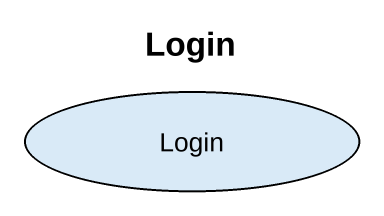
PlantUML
@startuml
title Login
usecase Login
@enduml
